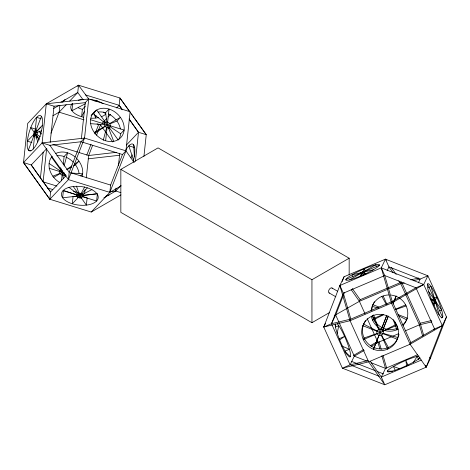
<?xml version="1.0" encoding="UTF-8"?>
<svg xmlns="http://www.w3.org/2000/svg" width="470" height="470" viewBox="0 0 470 470"><rect width="100%" height="100%" fill="white"/><g stroke="black" fill="none" stroke-linecap="round" stroke-linejoin="round"><path stroke-width="0.7" d="M335.322 326.115L335.339 323.977M434.832 303.514L435.103 300.712L430.561 298.803M120.931 194.886L91.221 212.035L49.82 199.257L23.5 162.567L27.683 123.469L46.295 103.823L78.525 85.211L119.932 97.995L146.252 134.679L143.926 156.398M33.2 149.043L36.59 117.347L41.107 118.746M77.521 86.274L78.525 85.211L88.73 98.97L84.547 138.068L68.432 179.611L49.82 199.257L23.5 162.567L42.112 142.921L46.295 103.823L88.73 98.97L130.131 111.748L125.948 150.846L109.833 192.389L91.221 212.035M40.391 178.259L43.181 152.192M46.659 148.514L43.099 181.825L50.601 191.942L49.82 199.257M50.167 142.416L54.038 106.214L85.246 102.642L88.73 98.97M50.972 133.221L59.132 112.177L59.849 105.527M61.494 180.932L62.557 170.945M63.25 164.471L64.108 156.492L67.586 152.815L64.073 166.063M72.721 103.394L71.939 110.709L85.428 103.747M121.213 185.82L109.833 192.389L68.432 179.611L69.213 172.296L81.063 141.746L84.547 138.068L125.948 150.846L134.214 162.608M78.525 85.211L77.744 92.525L69.695 101.027M85.252 106.361L82.379 109.392L81.598 116.707L84.371 111.613M81.375 138.85L85.246 102.642M84.582 193.881L85.046 189.533M86.286 177.948L88.683 155.505L92.637 145.324M95.956 115.373L95.674 118.035L94.476 114.574M97.39 193.687L96.609 201.001L63.045 190.644M105.644 140.759L109.034 109.063L105.556 112.735L107.025 122.758M109.833 192.389L110.615 185.074L122.47 154.524L125.948 150.846M116.636 107.965L119.151 105.309L119.932 97.995L129.268 111.014M103.858 197.876L115.714 191.032L116.019 188.135M118.422 165.693L119.738 153.385M135.407 161.251L138.503 132.287L129.103 118.916M337.166 333.383L338.758 325.651L335.527 327.02M434.092 305.635L435.103 300.712L431.742 300.583M62.78 170.945L62.41 172.337L63.356 178.782M103.271 140.248L106.784 127M433.857 329.822L434.427 328.319M379.079 335.128L373.544 349.322L386.61 315.646M393.173 303.526L395.922 296.253M41.431 116.36A18.477 5.74 -72.8 0 1 35.209 146.446A18.477 5.74 -72.8 0 1 28.047 136.788A18.477 5.74 -72.8 0 1 41.431 116.36L28.365 150.036L30.944 150.829M86.791 155.094L91.016 144.196M94.981 133.985L98.677 124.45M96.585 135.137L100.539 124.955L97.09 123.892M413.23 280.743L420.145 279.086L427.888 275.79L423.705 284.503L391.475 303.109L350.068 320.722L323.748 327.014L339.869 285.478L344.052 276.765L385.453 259.158L427.888 275.79L446.5 316.927L430.385 358.469L426.202 367.176L384.795 384.789L342.36 368.151L323.748 327.014L325.54 323.284M342.201 281.536L344.052 276.765M368.081 360.561L350.103 364.855L331.497 323.724L343.347 293.174L339.869 285.478L381.27 267.865L385.453 259.158L386.281 260.333M323.748 327.014L331.497 323.724L335.68 315.012L344.369 292.61M388.255 316.404L382.856 329.928L388.343 316.075M393.12 303.873L396.192 295.941M364.268 350.385L354.286 356.148L350.103 364.855L342.36 368.151L368.68 361.859L410.081 344.246L442.317 325.639L423.705 284.503L381.27 267.865L391.475 303.109L410.081 344.246L426.202 367.176L442.317 325.639L446.5 316.927M381.123 329.846L386.869 315.335M360.966 275.849L364.356 268.787L365.513 271.355M370.278 361.389L381.317 377.093L384.795 384.789L368.68 361.859L350.068 320.722L350.849 319.095L392.256 301.481L415.962 287.793L423.705 284.503M334.387 315.564L359.386 301.329L360.167 299.696L401.568 282.088L400.787 283.716L388.766 288.827M387.145 270.585L388.937 266.854L385.453 259.158M374.49 301.699A18.477 18.06 25.7 0 0 372.974 304.719L372.193 306.346L378.415 308.114M365.543 320.528A18.477 18.06 25.7 0 0 364.074 337.995L363.292 339.622A18.477 18.06 25.7 0 0 395 343.353A18.477 18.06 25.7 0 0 381.934 314.477A18.477 18.06 25.7 0 0 363.292 339.622L396.856 325.346M391.475 303.109L392.256 301.481L384.754 275.561L381.27 267.865M418.353 282.817L420.145 279.086L388.937 266.854L393.02 272.671M397.796 338.142L397.279 339.228L362.875 325.739L363.657 324.112L377.551 331.197M410.081 344.246L410.868 342.618L434.574 328.93L442.317 325.639M405.375 330.815L419.399 324.852L420.18 323.225L402.173 283.416M433.411 304.243L436.8 297.187L434.215 298.286M80.523 194.551L84.682 186.907M359.979 276.583L362.658 272.318L364.832 272.377M413.341 362.482L417.172 356.389L418.623 359.597M360.267 275.731L362.658 272.318L366.7 273.787M361.712 273.375L362.658 272.318L365.249 274.398M418.517 359.444L419.939 357.852M62.434 102.207L64.948 99.552M42.441 125.231L27.354 141.159L31.872 142.557M52.899 115.779L59.132 112.177L66.176 104.74M46.836 148.502L31.243 164.958L23.5 162.567M102.049 123.363L106.573 118.581M108.082 116.989L110.597 114.333M73.579 165.892L75.476 164.794L78.96 161.122L74.231 164.324M109.898 123.88L116.924 121.043L120.408 117.365L94.276 132.452M66.194 175.48L50.601 191.942L31.243 164.958L43.099 181.825L56.899 186.085M80.687 175.945L82.673 173.847L71.093 172.983M118.352 139.978A18.477 14.87 43.4 0 0 120.643 133.768L124.121 130.09L90.557 119.727M126.436 145.03L138.503 132.287L146.252 134.679L134.79 118.704M87.367 187.859L72.28 203.786L73.067 196.472L77.121 196.084M109.904 191.695L115.714 191.032L120.743 185.726M36.425 131.647L40.508 127.523M339.275 340.245L344.586 336.403L339.422 338.6M432.741 302.421L435.103 300.712M94.928 133.321L105.568 126.113M66.546 169.535L71.869 165.928M60.9 102.254L77.744 92.525L83.166 99.834M53.598 108.511L58.65 105.591M53.78 177.325L62.41 172.337L63.855 172.449M67.239 169.553L71.675 166.991M329.605 312.503L311.945 322.702L120.837 212.364L120.837 169.388L158.055 147.897L349.163 258.23L349.163 274.985M120.837 169.388L311.945 279.721L349.163 258.23M349.592 279.862L375.724 264.774L376.593 266.696M353.493 355.432L363.61 349.592M370.56 345.579L377.516 341.561M371.13 346.425L377.998 342.46L391.351 336.779M81.751 194.827L92.032 189.522M383.667 314.706L372.61 320.229L373.392 318.595L382.615 314.677M382.68 331.186L396.339 324.365M345.879 279.456L379.443 265.18A18.477 2.55 -24.3 0 0 355.737 272.829A18.477 2.55 -24.3 0 0 352.8 278.945A18.477 2.55 -24.3 0 0 379.443 265.18M384.084 275.843L343.347 293.174L350.849 319.095L331.497 323.724M351.207 289.696L359.386 301.329L387.433 289.397M428.387 287.528L430.966 286.43L439.238 315M395.758 309.084L405.639 304.883M430.99 299.654L432.282 299.108M344.904 351.149L349.427 349.228A18.477 2.973 67 0 0 337.207 323.73M439.703 310.835L441.636 310.006L428.57 291.418A18.477 2.973 67 0 1 434.791 292.992A18.477 2.973 67 0 1 441.953 317.732A18.477 2.973 67 0 1 428.57 291.418M392.685 336.214L398.695 333.659M441.353 317.937L442.646 317.391L427.559 284.039M417.554 354.75L385.5 368.38L381.317 377.093L421.384 360.049M52.828 176.209L62.41 172.337L65.806 175.028M35.561 132.957L41.542 130.772M395.505 309.624L406.174 305.952M364.074 337.995L377.41 333.4M373.327 269.768L351.989 274.868L352.864 276.795M410.815 279.873L418.641 278.005M398.742 280.807L400.787 283.716L404.247 282.887M431.56 320.499L420.18 323.225L423.652 335.204M400.787 283.716L419.399 324.852L431.842 321.874M82.638 195.479L95.986 193.857M95.786 100.756L97.202 100.592M68.432 179.611L42.112 142.921L84.547 138.068M42.112 142.921L49.855 145.312L81.063 141.746L122.47 154.524M116.266 152.351L88.683 155.505L79.025 152.521M88.078 158.848L119.727 155.229M97.026 193.851L62.627 197.788L63.409 190.473L77.092 194.933M106.197 195.403L109.069 195.074M94.658 100.974L96.685 100.78M391.04 371.476L392.479 371.488M387.327 371.071L392.391 371.212M90.692 123.675L104.446 124.697M83.149 196.724L87.144 197.8L86.357 205.114L73.291 186.525A18.477 9.347 6.1 0 0 68.197 202.171A18.477 9.347 6.1 0 0 97.989 198.763A18.477 9.347 6.1 0 0 73.291 186.525M382.844 333.271L398.061 337.595M85.334 94.87L119.151 105.309L122.482 109.804M46.295 103.823L54.038 106.214M59.132 112.177L83.977 119.844M133.968 147.404L128.804 145.812L133.733 160.675M35.279 129.015L30.762 127.623L39.034 138.773M52.804 144.431L77.644 152.098M70.594 172.719L110.615 185.074M49.086 168.225L64.178 172.884M115.714 191.032L120.878 192.63M73.461 191.196L83.813 194.392M47.206 187.841L52.728 189.545M78.261 197.429L80.329 198.064M399.506 368.686L393.437 366.482L395.182 370.331M384.754 275.561L415.962 287.793L434.574 328.93M372.974 304.719L379.049 307.098M397.926 314.501L407.373 318.202L406.591 319.829L398.384 315.646M367.182 361.201L354.286 356.148L335.68 315.012M371.247 362.799L385.5 368.38L381.846 355.772M351.26 361.289L375.507 370.795M376.852 371.323L383.59 373.967M351.46 365.39L379.278 376.294M341.637 345.955L349.427 349.228A18.477 2.973 67 0 1 345.197 351.331A18.477 2.973 67 0 1 335.169 324.741M331.973 288.004L337.495 291.188M329.129 292.928L335.88 296.823M109.757 126.518L120.643 133.768M49.109 163.484L62.41 172.337L60.612 167.702M35.491 133.597L40.244 136.782M103.641 112.136L105.926 113.922A18.477 9.347 6.1 0 1 101.162 116.801M68.967 187.342L78.114 194.486M105.074 123.117L93.189 113.717L96.673 110.039L118.011 139.778A18.477 14.87 43.4 0 0 113.323 110.944A18.477 14.87 43.4 0 0 90.692 124.01A18.477 14.87 43.4 0 0 118.011 139.778M344.974 351.83L350.438 356.607M345.479 352.788L347.024 354.221M131.394 113.969L133.938 117.518M119.151 105.309L122.094 109.416M129.25 119.386L138.503 132.287M104.293 121.783L105.139 122.964M108.535 127.699L109.387 128.88M100.539 124.955L112.741 141.964M49.855 145.312L69.213 172.296M51.741 157.468L65.541 176.702M391.24 267.389L396.198 274.445M352.312 288.527L360.167 299.696M39.104 131.095L41.149 134.003M36.36 135.818L39.257 139.931M39.65 131.535L41.254 133.891M381.846 296.417L386.358 304.566M381.464 334.993L388.402 347.53L387.621 349.157L372.534 315.811M429.803 357.182L430.385 358.469M425.332 365.255L426.202 367.176M392.256 301.481L410.868 342.618M383.22 296.094L387.069 304.601M394.459 320.934L397.72 328.136L396.933 329.764L393.179 319.594M408.125 365.531L405.804 360.402L406.697 366.012M359.386 301.329L365.09 313.931M367.188 318.578L377.998 342.46L379.819 348.769M108.364 127.558L113.758 141.47M373.568 314.859L379.073 329.776M76.469 186.132L79.348 194.439M34.898 133.198L37.812 141.981M419.399 324.852L422.642 336.062M378.979 341.537L381.223 349.292M383.062 355.637L386.734 368.321M339.869 285.478L350.068 320.722M362.658 272.318L363.104 275.12M133.639 144.825L134.402 156.933M311.945 279.721L311.945 322.702M391.252 295.078A18.477 18.06 25.7 0 1 406.568 306.898A18.477 18.06 25.7 0 1 403.019 325.516M398.166 329.182A18.477 18.06 25.7 0 1 371.347 316.334M371.083 310.934A18.477 18.06 25.7 0 1 389.189 294.954M406.838 319.436A18.477 18.06 25.7 0 1 402.831 324.846M397.091 328.389A18.477 18.06 25.7 0 1 372.281 315.37M371.782 310.652A18.477 18.06 25.7 0 1 372.534 305.988M419.88 357.952A18.477 2.55 -24.3 0 1 394.547 370.46A18.477 2.55 -24.3 0 1 392.885 366.806A18.477 2.55 -24.3 0 1 419.005 356.037M397.526 338.835A18.477 18.06 25.7 0 1 381.064 348.993A18.477 18.06 25.7 0 1 364.368 338.606M398.977 334.346A18.477 18.06 25.7 0 1 398.29 336.966M332.296 288.298A2.844 1.639 -60 0 0 331.074 287.922L330.551 288.145A2.844 1.639 -60 0 0 328.542 291.623L328.812 292.628A2.844 1.639 -60 0 0 329.546 293.057M59.913 182.63A18.477 14.87 43.4 0 1 52.205 156.251M55.801 153.479A18.477 14.87 43.4 0 1 75.235 157.074M76.252 157.996A18.477 14.87 43.4 0 1 82.127 176.52M56.852 155.787A18.477 14.87 43.4 0 1 64.108 156.492M65.97 157.168A18.477 14.87 43.4 0 1 73.261 162.162M75.476 164.794A18.477 14.87 43.4 0 1 79.06 173.242M36.078 137.875A18.477 5.74 -72.8 0 1 36.766 135.219M36.96 134.561A18.477 5.74 -72.8 0 1 37.8 131.929M98.565 117.553A18.477 9.347 6.1 0 1 90.998 118.229M83.525 117.236A18.477 9.347 6.1 0 1 72.356 103.559M78.378 100.275A18.477 9.347 6.1 0 1 82.608 99.446M90.034 99.434A18.477 9.347 6.1 0 1 103.071 103.717M125.79 150.065A18.477 5.74 -72.8 0 1 133.756 144.989A18.477 5.74 -72.8 0 1 133.169 161.369M130.965 157.855A18.477 5.74 -72.8 0 1 132.276 154.865M91.08 115.256A18.477 14.87 43.4 0 1 94.364 113.117M98.3 112.03A18.477 14.87 43.4 0 1 105.556 112.735M108.646 113.975A18.477 14.87 43.4 0 1 116.096 119.956M116.924 121.043A18.477 14.87 43.4 0 1 120.396 128.868M64.819 174.523A3.249 2.614 43.4 0 1 62.886 175.269M62.111 175.128A3.249 2.614 43.4 0 1 59.461 171.427M59.637 170.739A3.249 2.614 43.4 0 1 61.194 169.47M82.379 109.392A18.477 9.347 6.1 0 1 78.296 107.777M81.786 197.97A18.477 9.347 6.1 0 1 77.667 197.541M433.957 299.079A3.249 0.523 67 0 0 436.307 303.708A3.249 0.523 67 0 0 435.05 299.355A3.249 0.523 67 0 0 433.957 299.079M377.128 333.741A3.249 3.173 25.7 0 0 382.697 334.393A3.249 3.173 25.7 0 0 380.4 329.317A3.249 3.173 25.7 0 0 377.128 333.741M360.925 273.481A3.249 0.447 -24.3 0 0 365.613 271.061A3.249 0.447 -24.3 0 0 361.442 272.406A3.249 0.447 -24.3 0 0 360.925 273.481M34.95 135.525A3.249 1.01 -72.8 0 0 36.043 130.237A3.249 1.01 -72.8 0 0 33.693 133.827A3.249 1.01 -72.8 0 0 34.95 135.525M104.41 124.75A3.249 2.614 43.4 0 0 109.216 127.523A3.249 2.614 43.4 0 0 108.394 122.453A3.249 2.614 43.4 0 0 104.41 124.75M77.779 196.936A3.249 1.645 6.1 0 0 83.02 196.337A3.249 1.645 6.1 0 0 78.678 194.186A3.249 1.645 6.1 0 0 77.779 196.936"/></g></svg>
